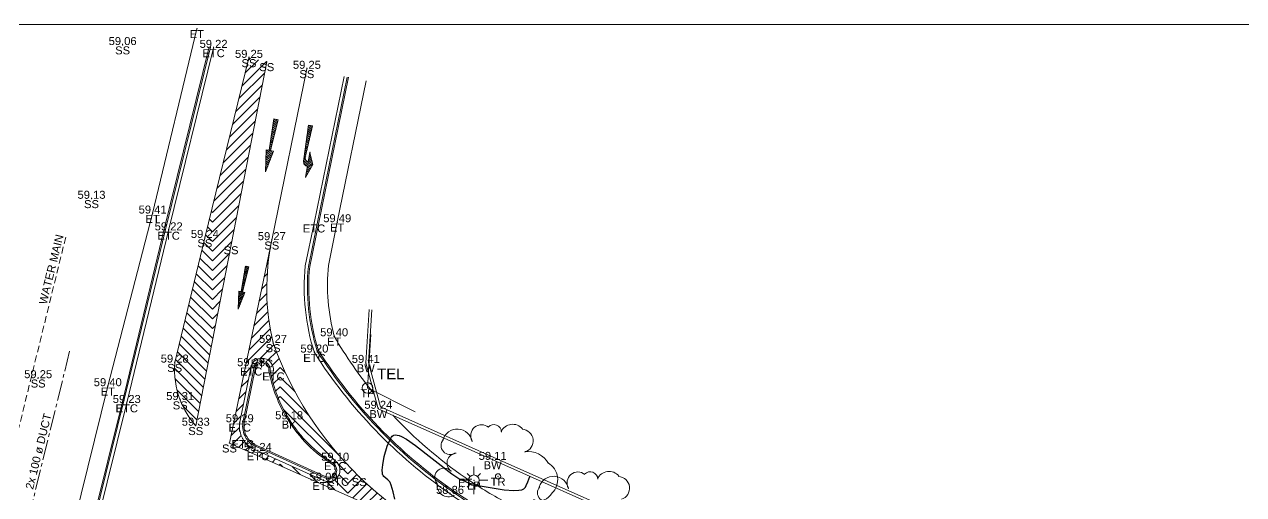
# Model space of a CAD drawing. Header units: metres. Extents: x -244 to 200, y -283 to 282.
# Drawn here: x -81.1 to 33.1, y 238.4 to 282.5 of the extents above; entities that cross this region are included whole.
import ezdxf
from ezdxf.enums import TextEntityAlignment as Align

# ---------------------------------------------------------------- set-up
doc = ezdxf.new("R2010")
doc.units = ezdxf.units.M
doc.linetypes.add('CENTER2', pattern=[28.575000000000003, 19.05, -3.175, 3.175, -3.175])
doc.linetypes.add('DASHED2', pattern=[9.524999999999999, 6.35, -3.175])
for name, color, linetype, lineweight in [('CONTOURS', 1, 'Continuous', 0), ('DESCRIPTIONS', 1, 'Continuous', 0), ('ELECTRICAL', 3, 'Continuous', 0), ('LEVELS', 1, 'Continuous', 0), ('POINTS', 1, 'Continuous', 0), ('ROAD_PAINT', 12, 'Continuous', 0), ('ROADS', 5, 'Continuous', 0), ('TELKOM', 4, 'Continuous', 0), ('TITLE', 3, 'Continuous', 0), ('TREES', 14, 'Continuous', 0), ('WALLS', 11, 'Continuous', 0), ('WATER', 2, 'Continuous', 0)]:
    doc.layers.add(name, color=color, linetype=linetype, lineweight=lineweight)
doc.styles.add('Arial', font='arial.ttf', dxfattribs={"height": 1.68})
pattern_1 = [(45, (0, 0), (1.110223024625157e-16, 0.9071423681210248), [8.9802589, -8.9802589]), (135, (0, 0), (-1.110223024625157e-16, -0.9071423681210248), [8.9802589, -8.9802589])]

msp = doc.modelspace()

# ---------------------------------------------------------------- hatches: boundary and pattern name
at = {"layer": 'ROAD_PAINT', "linetype": 'Continuous', "lineweight": 0}
h = msp.add_hatch(dxfattribs=at)
h.set_pattern_fill('LT124 RAILW', color=2, scale=0.5, style=0)
h.set_pattern_definition(pattern_1)
edge = h.paths.add_edge_path(flags=0)
edge.add_line((-60.06880524847656, 279.3656603326089), (-64.20460524837836, 262.4958603312261))
edge.add_line((-64.20460524837836, 262.4958603312261), (-67.02710524848953, 250.8174603320658))
edge.add_arc((-59.01888202268484, 250.1975243728579), 8.0321827561278, 175.5734231844093, 201.0847386815387)
edge.add_arc((-59.0188820226848, 250.1975243728578), 8.032182756127796, 201.0847386815381, 221.2412524290354)
edge.add_line((-65.05860524823221, 244.9024603329599), (-61.74870524833386, 261.8432603320107))
edge.add_line((-61.74870524833386, 261.8432603320107), (-58.40280524839181, 278.996260331478))
edge.add_line((-58.40280524839181, 278.996260331478), (-60.06880524847656, 279.3656603326089))
h = msp.add_hatch(dxfattribs=at)
h.set_pattern_fill('LT124 RAILW', color=2, scale=0.5, style=0)
h.set_pattern_definition(pattern_1)
edge = h.paths.add_edge_path(flags=0)
edge.add_line((-57.93220524840581, 262.2866603322327), (-61.89860524842516, 243.2716603321023))
edge.add_line((-61.89860524842516, 243.2716603321023), (-40.57190524848556, 233.8070603334345))
edge.add_arc((-26.57672327322751, 263.912363348283), 33.19931306723726, 225.760315768355, 245.0674938111032, ccw=False)
edge.add_arc((-26.57672327322781, 263.9123633482828), 33.19931306723699, 199.8000674166894, 225.7603157683552, ccw=False)
edge.add_arc((-36.1538789355508, 257.7449928383076), 22.24684788042048, 168.2203243312785, 193.1958876690717, ccw=False)
edge = h.paths.add_edge_path(flags=0)
edge.add_line((-59.8709052484628, 250.4797603338957), (-60.93500524834235, 245.2285603317432))
edge.add_arc((-58.53697672607257, 244.8634660139074), 2.425661694164169, 171.3433264724511, 209.3007967052226)
edge.add_arc((-58.53697672607269, 244.8634660139073), 2.425661694163986, 209.3007967052217, 238.2131117864745)
edge.add_line((-59.81472140674089, 242.8016214063875), (-53.07940524850711, 239.7566603319719))
edge.add_arc((-52.63874186652016, 240.7505849885753), 1.087230628352728, 246.0895641885094, 326.4151571708157)
edge.add_arc((-52.63874186652014, 240.7505849885753), 1.087230628352698, 326.4151571708164, 413.5441032947952)
edge.add_line((-51.99270524825261, 241.6250603324734), (-52.17096640133832, 241.3837659867035))
edge.add_arc((-45.28894668273624, 252.4202391954948), 13.00638059936726, 212.1052351275777, 238.0535498730533, ccw=False)
edge.add_arc((-45.28894668273651, 252.4202391954945), 13.00638059936688, 190.4559746781816, 212.1052351275773, ccw=False)
edge.add_line((-58.07935171056703, 250.0598418730856), (-57.78150524843659, 250.0239603319205))
edge.add_arc((-58.84789620673073, 250.1524283714414), 1.074101351414205, 353.1306855176528, 450.6512808351816)
edge.add_arc((-58.84789620673079, 250.1524283714415), 1.074101351414119, 90.65128083517865, 162.2568998240643)

# ---------------------------------------------------------------- linework, layer by layer
at = {"layer": 'CONTOURS', "color": 6, "linetype": 'Continuous', "lineweight": -3, "flags": 128}
msp.add_lwpolyline([(-46.41961700601678, 238.0121197532862), (-46.55434587653872, 238.724631424062), (-46.73688210664841, 239.346951331012), (-46.83954367849219, 239.5798412575386), (-46.87763419220573, 239.6371268164366), (-46.92985593765479, 239.6978601035662), (-47.06427233848808, 239.8268953245133), (-47.43024615298782, 240.1612641890533), (-47.50548619934852, 240.2552758143283), (-47.53708297941193, 240.3141674855724), (-47.54614794556255, 240.342218385078), (-47.56588082905364, 240.4527324037626), (-47.5791320840508, 240.7243189583533), (-47.54046519025724, 241.2299117352813), (-47.39920662644727, 242.0084529076703), (-47.12042338152969, 242.9803430959582), (-46.85198977262189, 243.6102728345431), (-46.71289296925534, 243.8347079949453), (-46.64375615203608, 243.9177170344628), (-46.57551528034674, 243.9787485264242), (-46.50863652108819, 244.0159235829487), (-46.36228704101813, 244.0441194316372), (-46.19105875309469, 244.0314461323433), (-45.99690015451051, 243.981050841976), (-45.78175974247278, 243.8960807183757), (-45.29632746681455, 243.6350046000443), (-44.45952788228897, 243.062758107204), (-41.0759602315884, 240.4024618472904), (-40.29904862753756, 239.898149386514), (-40.01595409536822, 239.7567788180895), (-39.49827103199641, 239.5665033748373), (-38.39706288885645, 239.2663567299023), (-36.15767066012631, 238.8945476147346), (-35.24318490199221, 238.8326822719537), (-34.77451888423093, 238.8585940329358), (-34.51590100576141, 238.9107606196776), (-34.31181406672113, 238.9956732080318), (-34.28329126883909, 239.0157459019683), (-34.25524243016116, 239.0416330383159), (-34.227667951287, 239.0728795425966), (-34.1739436754433, 239.1496303523891), (-34.09692497555807, 239.2935749473982), (-33.95577100636001, 239.6401578765363), (-33.75889049530088, 240.1611321144737)], dxfattribs=at)
at = {"layer": 'ELECTRICAL', "color": 1, "linetype": 'CENTER2', "lineweight": 0, "ltscale": 0.1}
msp.add_line((-81.42336420282169, 233.378751816699), (-76.82541069786723, 252.0715665744147), dxfattribs=at)
at = {"layer": 'ELECTRICAL', "color": 2, "linetype": 'Continuous', "lineweight": 0}
for p, q in [((-39.00130524831911, 241.0921603326686), (-39.00130524831911, 240.2921603326686)), ((-39.63770024831911, 240.4285553326687), (-39.3548552483191, 240.1457103326686)), ((-38.64775024831909, 240.1457153326686), (-38.36490524831909, 240.4285603326686)), ((-39.50130524831911, 239.7921603326686), (-40.30130524831911, 239.7921603326686)), ((-39.3548552483191, 239.4386103326686), (-39.63770024831911, 239.1557653326686)), ((-39.00130524831911, 238.4921603326686), (-39.00130524831911, 239.2921603326686)), ((-38.36490524831909, 239.1557603326686), (-38.64775024831909, 239.4386053326686)), ((-38.50130524831911, 239.7921603326686), (-37.70130524831911, 239.7921603326686))]:
    msp.add_line(p, q, dxfattribs=at)
msp.add_circle((-39.00130524831911, 239.7921603326686), 0.5, dxfattribs=at)
at = {"layer": 'POINTS', "color": 1, "linetype": 'Continuous', "lineweight": 0}
for p in [(-64.95310524893284, 282.0923603330738), (-71.90770524901018, 280.563860331662), (-63.38520524888736, 280.3008603332564), (-60.06880524966255, 279.365660334006), (-58.40280524956324, 278.996260331478), (-54.64380524953595, 278.3402603361756), (-74.82380524884502, 266.1628603320569), (-69.09790524897835, 264.7783603323624), (-53.97690524904465, 263.8813603338785), (-51.79990524963796, 263.9662603326142), (-67.5945052488969, 263.203560332302), (-64.20460524954979, 262.4958603307605), (-61.74870524950529, 261.8432603320107), (-57.93220524957724, 262.2866603322327), (-57.81330524945952, 252.666460331995), (-52.09060524879169, 253.284460333176), (-53.9404052489117, 251.7560603315942), (-67.02710524968279, 250.8174603325315), (-59.87090524905943, 250.4797603352927), (-58.8601052490194, 251.2264603325166), (-49.12680524947791, 250.7878603297286), (-79.82170524904359, 249.3563603330404), (-57.78150524902594, 250.0239603319205), (-73.30220524897595, 248.6068603317253), (-48.9635052496451, 248.4444603323936), (-71.52080524893245, 247.0338603327982), (-66.5133052494275, 247.307960332837), (-47.95090524959232, 246.4919603327289), (-65.05860524942545, 244.9024603352882), (-60.93500524892443, 245.2285603317432), (-56.3063052490761, 245.5076603335328), (-60.65230524880462, 243.676360333804), (-61.89860524960386, 243.2716603321023), (-59.24080524894089, 242.5421603335999), (-51.99270524884196, 241.6250603324734), (-37.23780524883477, 241.704860331025), (-51.73300524910883, 240.1491603311151), (-49.73860524944757, 240.127460331656), (-39.82360524898104, 240.0546603323892), (-36.7335052489143, 240.1578603321686), (-53.07940524909645, 239.7566603319719), (-39.00130524890847, 239.7921603335999), (-41.2323052490683, 238.5206603324041)]:
    msp.add_point(p, dxfattribs=at)
at = {"layer": 'ROAD_PAINT', "color": 7, "linetype": 'Continuous', "lineweight": 0}
for p, q in [((-60.06880524847656, 279.3656603326089), (-64.20460524837836, 262.4958603312261)), ((-61.74870524833386, 261.8432603320107), (-58.40280524839181, 278.996260331478)), ((-57.93220524840581, 262.2866603322327), (-54.64380524834996, 278.3402603333816)), ((-64.20460524837836, 262.4958603312261), (-67.02710524848953, 250.8174603320658)), ((-65.05860524823221, 244.9024603329599), (-61.74870524833386, 261.8432603320107))]:
    msp.add_line(p, q, dxfattribs=at)
at = {"layer": 'ROAD_PAINT', "color": 2, "linetype": 'Continuous', "lineweight": 0}
for p, q in [((-57.74106335647308, 273.6506846563231), (-58.18511470784, 270.7049495211993)), ((-57.34294714026252, 273.5720360076716), (-58.05240930243655, 270.6787333049821)), ((-57.4712559939134, 273.0487689433496), (-57.87230265215326, 272.7800381499748)), ((-57.42347764972333, 273.2436129745647), (-57.84500004809841, 272.9611676844339)), ((-57.37570594080366, 273.438458316591), (-57.81769211958383, 273.1422892728111)), ((-57.40196123404546, 273.5836943590232), (-57.79038951552886, 273.3234188072699)), ((-57.58963985363746, 273.6207706428083), (-57.76308691147401, 273.5045483417292)), ((-57.34294714026252, 273.5720360076716), (-57.74106335647308, 273.6506846563231)), ((-54.5050551351341, 273.0690223421939), (-54.95455855412968, 269.6940782395345)), ((-54.35569169548688, 273.0421668571161), (-54.52422648709582, 272.9249952648483)), ((-54.11615536170947, 272.9990983227231), (-54.5050551351341, 273.0690223421939)), ((-57.75792073459376, 271.8796968099764), (-58.03612761459149, 271.6932834706548)), ((-57.71014239040375, 272.0745408411921), (-58.00881968607715, 271.8744050590323)), ((-57.66236937067324, 272.2693928184883), (-57.98151708202205, 272.0555345934912)), ((-57.61459102648328, 272.4642368497035), (-57.95421447796709, 272.2366641279498)), ((-57.56681268229329, 272.6590808809187), (-57.92690654945241, 272.4177857163277)), ((-57.5190343381032, 272.8539249121343), (-57.89960394539762, 272.5989152507866)), ((-54.11615536170947, 272.9990983227231), (-54.79160041067315, 270.0250327149278)), ((-54.36258563682549, 271.9144735782634), (-54.68904524716162, 271.6875234948916)), ((-54.31930640034994, 272.1049790512059), (-54.66549659918225, 271.8643065287603)), ((-54.27602068221108, 272.2954833587465), (-54.6419555982664, 272.0410842463665)), ((-54.23274144573526, 272.4859888316886), (-54.61840695028724, 272.2178672802352)), ((-54.18945689299688, 272.6764866575671), (-54.59486478397051, 272.3946514795046)), ((-54.14617765652081, 272.8669921305088), (-54.57131613599136, 272.5714345133734)), ((-54.1723643422954, 273.0092046743372), (-54.54777513507512, 272.7482122309798)), ((-58.51200524839078, 268.7012603320181), (-58.45052551864712, 270.7573819536333)), ((-58.18511470784, 270.7049495211993), (-58.45052551864712, 270.7573819536333)), ((-57.99680582027327, 270.9054753430893), (-58.17264464851517, 270.7876503797124)), ((-57.94902747608336, 271.1003193743045), (-58.14534204446034, 270.9687799141714)), ((-57.90125576716362, 271.2951647163304), (-58.11804075121603, 271.1499028133594)), ((-57.85347742297387, 271.490008747546), (-58.09073151189079, 271.3310310370076)), ((-57.80569907878376, 271.6848527787612), (-58.06343021864663, 271.5121539361961)), ((-54.62227052280508, 270.7714625164025), (-54.83032417171199, 270.6268229608777)), ((-54.5789912863294, 270.9619679893444), (-54.80677552373247, 270.8036059947466)), ((-54.53570673359117, 271.1524658152229), (-54.78322687575328, 270.9803890286156)), ((-54.49242749711514, 271.3429712881647), (-54.75968470943685, 271.1571732278846)), ((-54.44914942603977, 271.5334702794436), (-54.73613606145747, 271.3339562617535)), ((-54.40586370790101, 271.723974586985), (-54.71259389514127, 271.5107404610227)), ((-58.51200524839078, 268.7012603320181), (-57.78699849162954, 270.6263008725477)), ((-58.14971937203711, 269.6632030901206), (-58.4900659168993, 269.4351458425566)), ((-58.06769341838805, 269.8809955416064), (-58.48509442230357, 269.6013003753937)), ((-57.98566746473881, 270.0987879930914), (-58.48012825216717, 269.7674628543122)), ((-57.90364151108962, 270.3165804445764), (-58.47516339284183, 269.9336186979603)), ((-57.8216155574405, 270.5343728960618), (-58.47019058743535, 270.0997798660682)), ((-57.89545861946561, 270.647727386062), (-58.46522572810984, 270.265935709716)), ((-58.04458416446339, 270.7106313118738), (-58.46025955797361, 270.4320981886343)), ((-58.2708092233793, 270.7218786428214), (-58.45529338783727, 270.5982606675529)), ((-57.78699849162954, 270.6263008725477), (-58.05240930243655, 270.6787333049821)), ((-54.95455855412968, 269.6940782395345), (-54.95765643539056, 269.61068073352)), ((-54.95765643539056, 269.61068073352), (-54.94489636598971, 269.5282125032759)), ((-54.71577059638418, 269.7439779908764), (-54.9547860388502, 269.577819369901)), ((-54.78087435226351, 269.8591295928641), (-54.94805328288223, 269.7429119423959)), ((-54.79426750127797, 270.0102362439584), (-54.92450463490302, 269.9196949762649)), ((-54.60565622641843, 269.6601179103291), (-54.91465110977054, 269.4453036889859)), ((-54.75211354849553, 270.1999537446408), (-54.90096246858636, 270.0964791755338)), ((-54.70883431201946, 270.3904592175822), (-54.87741498600744, 270.2732557277399)), ((-54.66554975928121, 270.5809570434611), (-54.85386633802811, 270.4500387616087)), ((-54.19373521252253, 269.7860747643173), (-54.84014911319974, 269.3366857736871)), ((-54.78896752556183, 270.0377409899979), (-54.79699006020126, 269.9780124753573)), ((-54.79699006020126, 269.9780124753573), (-54.79421818830986, 269.9178085039617)), ((-54.79421818830986, 269.9178085039617), (-54.7807322664188, 269.8590638986793)), ((-54.7807322664188, 269.8590638986793), (-54.75697366019811, 269.8036780236537)), ((-54.75697366019811, 269.8036780236537), (-54.72370804135668, 269.7534211994818)), ((-54.16086499349776, 269.6485086339679), (-54.73103767391546, 269.2521227810815)), ((-54.72370804135668, 269.7534211994818), (-54.68199414472877, 269.7099223945499)), ((-54.68199414472877, 269.7099223945499), (-54.63318180428937, 269.6745685038888)), ((-54.63318180428937, 269.6745685038888), (-54.57884597112512, 269.648499176835)), ((-54.57884597112512, 269.648499176835), (-54.52072124214565, 269.6325615893106)), ((-54.36455759857018, 270.5011044161056), (-54.52072124214565, 269.6325615893106)), ((-54.22659894988515, 269.923639729266), (-54.50292557918001, 269.7315365815872)), ((-54.25946268724691, 270.0612046942149), (-54.46996339638239, 269.9148639346701)), ((-54.2923252592088, 270.1987761408261), (-54.43700004818459, 270.0981977694156)), ((-54.32518899657077, 270.336341105775), (-54.40403786538677, 270.2815251224986)), ((-54.35805921559582, 270.4739072361241), (-54.37107568258916, 270.4648524755808)), ((-54.09730524827319, 269.3824603315443), (-54.36455759857018, 270.5011044161056)), ((-58.47781786217435, 268.7920253380991), (-58.50993461109302, 268.7705105082339)), ((-58.39579190852518, 269.0098177895841), (-58.50496311649727, 268.9366650410715)), ((-58.31376595487593, 269.2276102410692), (-58.49999694636097, 269.10282751999)), ((-58.23174532568628, 269.4454106386356), (-58.49503208703558, 269.2689833636379)), ((-54.94489636598971, 269.5282125032759), (-54.91673184829389, 269.4496590697425)), ((-54.91673184829389, 269.4496590697425), (-54.87419748250178, 269.3778628605596)), ((-54.87419748250178, 269.3778628605596), (-54.81882456110372, 269.3154344307738)), ((-54.81882456110372, 269.3154344307738), (-54.75262315611151, 269.2646288004981)), ((-54.09730524827319, 269.3824603315443), (-54.78410171563888, 268.1677057769537)), ((-54.59763766360845, 269.2047718387987), (-54.78410171563888, 268.1677057769537)), ((-54.75262315611151, 269.2646288004981), (-54.67799188651554, 269.2272890839335)), ((-54.55544838132545, 268.572127645691), (-54.7336631895647, 268.4482321466831)), ((-54.40602790741713, 268.8364228429932), (-54.70070100676638, 268.6315594997654)), ((-54.67799188651554, 269.2272890839335), (-54.59763766360845, 269.2047718387987)), ((-54.25660095184583, 269.1007168748954), (-54.66773765856906, 268.814893334511)), ((-54.10717399627531, 269.3650109067977), (-54.63477547577131, 268.9982206875935)), ((-54.12800125613587, 269.5109436690192), (-54.60181329297334, 269.1815480406767)), ((-54.70487533689629, 268.3078336137883), (-54.76662537236206, 268.2649047936003)), ((-57.93220524840581, 262.2866603322327), (-61.89860524842516, 243.2716603321023)), ((-60.41121200517469, 259.863707630101), (-60.79070119441015, 257.4625103325278)), ((-60.08679849162341, 259.7972130354985), (-60.68256335655973, 257.4403454676602)), ((-60.19454478393364, 259.3709627220713), (-60.52337016937759, 259.1540056261005)), ((-60.15442334500991, 259.5296815320894), (-60.50003712545588, 259.3016522254418)), ((-60.1143073129781, 259.6884014503509), (-60.47669978288541, 259.4492923096479)), ((-60.13488738811549, 259.8070697509051), (-60.45336673896367, 259.5969389089892)), ((-60.28782132529552, 259.8384164110441), (-60.43003369504194, 259.7445855083304)), ((-60.08679849162341, 259.7972130354985), (-60.41121200517469, 259.863707630101)), ((-60.47539055775106, 258.2599245368084), (-60.68670896588402, 258.1204978678736)), ((-60.43526911882739, 258.4186433468266), (-60.6633759219622, 258.2681444672149)), ((-60.39514767990364, 258.5773621568448), (-60.64003857939181, 258.415784551421)), ((-60.35503053962857, 258.7360874819983), (-60.61670553547004, 258.5634311507624)), ((-60.31490910070482, 258.8948062920165), (-60.59337249154832, 258.7110777501036)), ((-60.27478766178106, 259.0535251020348), (-60.57003514897782, 258.8587178343099)), ((-60.23466622285736, 259.212243912053), (-60.54670210505611, 259.0063644336511)), ((-61.06910524849809, 255.82936033234), (-61.00697687011109, 257.5068400622628)), ((-61.06910524849809, 255.82936033234), (-60.4662876808589, 257.3960157379253)), ((-60.5632722958704, 257.143955995599), (-61.03187339051991, 256.8347756915098)), ((-60.49507062451092, 257.3212019812949), (-61.02684898457327, 256.9703376812552)), ((-60.55466873573403, 257.4141310819813), (-61.02183109376175, 257.1058953723517)), ((-60.67599234547793, 257.4663293784741), (-61.01681209470698, 257.2414584703403)), ((-60.86053120320207, 257.476823294016), (-61.01179309565219, 257.3770215683288)), ((-60.79070119441015, 257.4625103325278), (-61.00697687011109, 257.5068400622628)), ((-60.63587090655413, 257.6250481884923), (-60.78004433197648, 257.5299233925354)), ((-60.59574946763044, 257.7837669985105), (-60.75671128805472, 257.6775699918768)), ((-60.55563343559854, 257.9424869167719), (-60.73337935237625, 257.8252111843261)), ((-60.51551199667489, 258.1012057267901), (-60.71004090156251, 257.9728566754243)), ((-60.4662876808589, 257.3960157379253), (-60.68256335655973, 257.4403454676602)), ((-61.04067969673797, 255.9032275805918), (-61.06701276471399, 255.8858578496439)), ((-60.97247802537846, 256.0804735662878), (-61.06198946701066, 256.0214144324972)), ((-60.90427635401906, 256.2577195519837), (-61.05697046795579, 256.1569775304858)), ((-60.83607898130821, 256.4349720528149), (-61.05195257714437, 256.2925352215824)), ((-60.76787730994874, 256.612218038511), (-61.04693357808955, 256.428098319571)), ((-60.69967563858934, 256.7894640242069), (-61.0419102803862, 256.5636549024244)), ((-60.63147396722992, 256.966710009903), (-61.03689128133136, 256.699218000413)), ((-61.89860524842516, 243.2716603321023), (-40.57190524848556, 233.8070603334345))]:
    msp.add_line(p, q, dxfattribs=at)
at = {"layer": 'ROAD_PAINT', "color": 7, "linetype": 'Continuous', "lineweight": 0}
for centre, radius, start, end in [((-36.15387893555048, 257.7449928383076), 22.24684788042078, 168.2203243312788, 193.1958876690716), ((-26.57672327322737, 263.9123633482831), 33.19931306723748, 199.8000674166896, 225.760315768355), ((-59.01888202268459, 250.197524372858), 8.032182756128075, 175.5734231844099, 201.0847386815384), ((-59.01888202268459, 250.197524372858), 8.032182756128075, 201.0847386815384, 221.2412524290351), ((-26.57672327322737, 263.9123633482831), 33.19931306723748, 225.760315768355, 245.0674938111031)]:
    msp.add_arc(centre, radius, start, end, dxfattribs=at)
at = {"layer": 'ROAD_PAINT', "color": 2, "linetype": 'Continuous', "lineweight": 0}
msp.add_point((-54.36455759857018, 270.5011044161056), dxfattribs=at)
at = {"layer": 'ROADS', "color": 9, "linetype": 'Continuous', "lineweight": 0}
for p, q in [((-64.95310524816458, 282.09236033289), (-69.097905248389, 264.7783603323624)), ((-67.59450524830754, 263.203560332302), (-63.38520524829075, 280.3008603323251)), ((-51.16128451055195, 277.6269049991544), (-53.97690524844802, 263.8813603329472)), ((-51.79990524845925, 263.9662603321485), (-49.08864121829401, 277.2023472549794)), ((-69.097905248389, 264.7783603323624), (-73.30220524839388, 248.6068603317253)), ((-53.97690524844802, 263.8813603329472), (-54.79716624505274, 259.8769381410569)), ((-52.63043839294508, 259.9116906663398), (-51.79990524845925, 263.9662603321485)), ((-71.52080524833582, 247.0338603323326), (-67.59450524830754, 263.203560332302)), ((-59.8709052484628, 250.4797603338957), (-60.93500524834235, 245.2285603317432)), ((-57.78150524843659, 250.0239603319205), (-58.07935171056703, 250.0598418730856)), ((-73.30220524839388, 248.6068603317253), (-77.77030524850124, 230.4419603319839)), ((-76.01630524831853, 228.9085603333078), (-71.52080524833582, 247.0338603323326)), ((-59.81472140674089, 242.8016214063875), (-53.07940524850711, 239.7566603319719)), ((-51.99270524825261, 241.6250603324734), (-52.17096640133832, 241.3837659867035))]:
    msp.add_line(p, q, dxfattribs=at)
at = {"layer": 'ROADS', "color": 1, "linetype": 'Continuous', "lineweight": 0}
for p, q in [((-68.00734440194458, 263.3045023558289), (-63.79788246051045, 280.4024601281644)), ((-67.88592112146426, 263.274813525375), (-63.67650680985759, 280.3725778352704)), ((-50.86738696834128, 277.5667033822117), (-53.68300770623735, 263.8211587160044)), ((-50.74492965908683, 277.5416193751521), (-53.56055039698291, 263.796074708945)), ((-71.93355807803671, 247.135157864137), (-68.00734440194456, 263.3045023558289)), ((-71.81216018694786, 247.1053644724312), (-67.88592112146428, 263.2748135253749)), ((-53.68300770623735, 263.8211587160044), (-54.500181055525, 259.8318100720315)), ((-53.56055039698291, 263.796074708945), (-54.3764302919742, 259.8130405637841)), ((-59.5804221450649, 250.4027055216748), (-60.63947778925773, 245.1763987819937)), ((-59.45959033147383, 250.3695984940699), (-60.51631013908159, 245.1548188148926)), ((-76.42890223219484, 229.0104862162021), (-71.9335580780367, 247.135157864137)), ((-76.30755017811344, 228.9805080153513), (-71.81216018694785, 247.1053644724312)), ((-59.67272615867651, 243.06666027472), (-52.96915898207393, 240.0360525596641)), ((-59.61317769754545, 243.1769196363961), (-52.91715776772991, 240.1497239471672))]:
    msp.add_line(p, q, dxfattribs=at)
at = {"layer": 'ROADS', "color": 9, "linetype": 'Continuous', "lineweight": 0}
for centre, radius, start, end in [((-34.8453110090925, 257.8762459864037), 20.05191503209616, 174.2737504564921, 197.7712205320221), ((-33.60133367067375, 258.1261394145521), 19.11269263614966, 174.6394809681847, 194.6742205104007), ((-16.40009144811189, 274.0755595375579), 41.30475252897828, 210.2224479308803, 219.3763480221047), ((-14.51752182212828, 276.889727278593), 46.75323466711096, 212.5191420601308, 235.1521123735637), ((-58.84789620673072, 250.1524283714414), 1.074101351414203, 90.65128083518212, 162.2568998240612), ((-58.84789620673072, 250.1524283714414), 1.074101351414203, 353.1306855176542, 90.65128083518212), ((-16.40009144811189, 274.0755595375579), 41.30475252897828, 223.0445373920226, 235.4524462839655), ((-58.5369767260725, 244.8634660139075), 2.425661694164199, 171.3433264724523, 209.3007967052228), ((-58.5369767260725, 244.8634660139075), 2.425661694164199, 209.3007967052228, 238.2131117864729), ((-52.63874186652015, 240.7505849885753), 1.087230628352707, 326.4151571708161, 53.5441032947943), ((-52.63874186652015, 240.7505849885753), 1.087230628352751, 246.0895641885087, 326.4151571708161), ((-16.40009144811189, 274.0755595375579), 41.30475252897828, 235.4524462839655, 241.5667174554805), ((-14.51752182212828, 276.889727278593), 46.75323466711096, 235.1521123735637, 242.4602740692807)]:
    msp.add_arc(centre, radius, start, end, dxfattribs=at)
at = {"layer": 'ROADS', "color": 1, "linetype": 'Continuous', "lineweight": 0}
for centre, radius, start, end in [((-34.8453110090925, 257.8762459864037), 19.75191503209616, 174.3180481279142, 197.6588323208239), ((-34.8453110090925, 257.8762459864037), 19.62691503209616, 174.3368048176774, 197.6111303672427), ((-14.51752182212828, 276.889727278593), 46.45323466711096, 212.5671363336542, 235.1521123735637), ((-14.51752182212828, 276.889727278593), 46.32823466711096, 212.587382179444, 235.1521123735637), ((-58.84789620673072, 250.1524283714414), 0.7741013514142032, 90.65128083518195, 161.1365907230738), ((-58.84789620673072, 250.1524283714414), 0.6491013514142032, 90.65128083518206, 160.4535814516719), ((-58.84789620673072, 250.1524283714414), 0.7741013514142032, 353.1306855176536, 90.65128083518195), ((-58.84789620673072, 250.1524283714414), 0.6491013514142032, 351.525971468299, 90.65128083518206), ((-45.2889466827366, 252.4202391954944), 13.13138059936678, 190.3689374107547, 212.1052351275772), ((-45.2889466827366, 252.4202391954944), 13.00638059936678, 190.4559746781815, 212.1052351275773), ((-58.5369767260725, 244.8634660139075), 2.125661694164199, 171.5343390660275, 209.3007967052231), ((-58.5369767260725, 244.8634660139075), 2.000661694164199, 171.6263403078643, 209.3007967052226), ((-45.2889466827366, 252.4202391954944), 13.13138059936678, 212.1052351275772, 238.0310952600213), ((-45.2889466827366, 252.4202391954944), 13.00638059936678, 212.1052351275773, 238.0535498730539), ((-58.5369767260725, 244.8634660139075), 2.125661694164199, 209.3007967052231, 237.7032808981099), ((-58.5369767260725, 244.8634660139075), 2.000661694164199, 209.3007967052227, 237.4576728423157), ((-52.63874186652015, 240.7505849885753), 0.6622306283527067, 326.4151571708172, 53.13767467365829), ((-52.63874186652015, 240.7505849885753), 0.7872306283527506, 326.4151571708162, 53.54410329479486), ((-52.63874186652015, 240.7505849885753), 0.7872306283527067, 245.1830345920451, 326.4151571708159), ((-52.63874186652015, 240.7505849885753), 0.6622306283527067, 245.1388074561925, 326.4151571708168), ((-14.51752182212828, 276.889727278593), 46.45323466711096, 235.1521123735637, 242.4489798543714), ((-14.51752182212828, 276.889727278593), 46.32823466711096, 235.1521123735637, 242.4442415753153)]:
    msp.add_arc(centre, radius, start, end, dxfattribs=at)
at = {"layer": 'TELKOM', "color": 1, "linetype": 'Continuous', "lineweight": 0}
for p, q in [((-48.63875373728525, 253.4339028319101), (-48.96350524847367, 248.4444603323936)), ((-48.96350524847367, 248.4444603323936), (-44.49010848281626, 246.2109157554922))]:
    msp.add_line(p, q, dxfattribs=at)
msp.add_circle((-48.96350524847367, 248.4444603323936), 0.5, dxfattribs=at)
at = {"layer": 'TITLE', "color": 5, "linetype": 'Continuous', "lineweight": 0}
msp.add_line((-200, 282.49975), (200, 282.49975), dxfattribs=at)
at = {"layer": 'TREES', "color": 3, "linetype": 'Continuous', "lineweight": 0}
msp.add_circle((-36.73350524831767, 240.1578603321686), 0.25, dxfattribs=at)
for centre, radius, start, end in [((-40.55841732985188, 243.1811561770749), 1.407073414544859, 8.809750727833395, 163.5620995926235), ((-38.28091202745214, 243.9731498570194), 1.017367741725968, 50.09877666782629, 209.3210609650463), ((-37.12814002105166, 244.2781056370598), 0.7270267688809908, 2.514367067692666, 136.3735425338679), ((-35.36998112045139, 243.8556279372436), 1.185730036434441, 38.7033815118473, 156.0958077924943), ((-34.53560399475262, 243.477215326858), 1.095662297643256, 287.2998152484603, 86.60609969447836), ((-41.22446961685253, 243.0420705969457), 0.8461238060267205, 138.2562810201661, 305.4538040349512), ((-40.5915839621519, 241.4039297071298), 0.9250102431846317, 93.95544632367977, 236.7310514621244), ((-33.95969135055184, 240.2758787572397), 2.224642257795062, 29.20024577529527, 97.13166729415963), ((-32.9033092227527, 239.8721079570254), 1.761737327420946, 313.369691277903, 60.91119415355572), ((-41.78827545815132, 240.0797559972865), 0.8620505448832628, 39.71020027833104, 219.2347193989661), ((-31.52771732989984, 238.7623561783705), 1.407073414544855, 8.809750727833395, 163.5620995926235), ((-29.25021202750009, 239.554349858315), 1.017367741725964, 50.09877666782629, 209.3210609650463), ((-28.09744002109961, 239.8593056383555), 0.7270267688809872, 2.514367067692666, 136.3735425338679), ((-26.33928112049935, 239.4368279385392), 1.185730036434441, 38.7033815118473, 156.0958077924943), ((-25.50490399480057, 239.0584153281537), 1.095662297643256, 287.2998152484603, 86.60609969447836), ((-41.37433148805192, 239.3254176569184), 1.081443072845977, 167.4391656228368, 299.7280773432496), ((-32.19376961690048, 238.6232705982414), 0.846123806026717, 138.2562810201661, 305.4538040349512), ((-32.8744004374529, 239.2060539568787), 1.331254679840153, 245.4784808283826, 333.9374768584745)]:
    msp.add_arc(centre, radius, start, end, dxfattribs=at)
at = {"layer": 'WALLS', "color": 4, "linetype": 'Continuous', "lineweight": 0}
for p, q in [((-49.12680524889583, 250.7878603301942), (-48.80205373770487, 255.7773028297105)), ((-48.87461116988029, 250.8134425235953), (-48.55258161272905, 255.761065254151)), ((-47.95090524901025, 246.4919603327289), (-49.12680524889583, 250.7878603301942)), ((-47.74098537087207, 246.6719823079648), (-48.87461116988029, 250.8134425235953)), ((-37.23780524825997, 241.7048603314906), (-47.95090524841362, 246.4919603322633)), ((-37.13610911547223, 241.9332415952215), (-47.74098537087207, 246.6719823079648)), ((-17.28190524835372, 232.849660331849), (-37.23780524825997, 241.7048603314906)), ((-17.18067765700447, 233.0782495054283), (-37.13610911547223, 241.9332415952215))]:
    msp.add_line(p, q, dxfattribs=at)
at = {"layer": 'WATER', "color": 2, "linetype": 'DASHED2', "lineweight": 0, "ltscale": 0.1}
msp.add_line((-77.23801069766675, 262.5730665746605), (-81.83596420262126, 243.8802518169447), dxfattribs=at)

# ---------------------------------------------------------------- texts
at = {"layer": 'DESCRIPTIONS', "color": 9, "linetype": 'Continuous', "lineweight": -3, "style": 'Arial'}
for s, p in [('ET', (-64.95310524893284, 281.9673603330738)), ('SS', (-71.90770524901018, 280.438860331662)), ('ETC', (-63.38520524888736, 280.1758603332564)), ('SS', (-60.06880524966255, 279.240660334006)), ('SS', (-58.40280524956324, 278.871260331478)), ('SS', (-54.64380524953595, 278.2152603361756)), ('SS', (-74.82380524884502, 266.0378603320569)), ('ET', (-69.09790524897835, 264.6533603323624)), ('ETC', (-67.5945052488969, 263.078560332302)), ('ETC', (-53.97690524904465, 263.7563603338785)), ('ET', (-51.79990524963796, 263.8412603326142)), ('SS', (-64.20460524954979, 262.3708603307605)), ('SS', (-61.74870524950529, 261.7182603320107)), ('SS', (-57.93220524957724, 262.1616603322327)), ('SS', (-57.81330524945952, 252.541460331995)), ('ET', (-52.09060524879169, 253.159460333176)), ('ETC', (-53.9404052489117, 251.6310603315942)), ('SS', (-67.02710524968279, 250.6924603325315)), ('ETC', (-59.87090524905943, 250.3547603352927)), ('ETC', (-58.8601052490194, 251.1014603325166)), ('BW', (-49.12680524947791, 250.6628603297286)), ('SS', (-79.82170524904359, 249.2313603330404)), ('ETC', (-57.78150524902594, 249.8989603319205)), ('ET', (-73.30220524897595, 248.4818603317253)), ('TP', (-48.9635052496451, 248.3194603323936)), ('ETC', (-71.52080524893245, 246.9088603327982)), ('SS', (-66.5133052494275, 247.182960332837)), ('BW', (-47.95090524959232, 246.3669603327289)), ('SS', (-65.05860524942545, 244.7774603352882)), ('ETC', (-60.93500524892443, 245.1035603317432)), ('BK', (-56.3063052490761, 245.3826603335328)), ('ETC', (-60.65230524880462, 243.551360333804)), ('SS', (-61.89860524960386, 243.1466603321023)), ('ETC', (-59.24080524894089, 242.4171603335999)), ('ETC', (-51.99270524884196, 241.5000603324734)), ('BW', (-37.23780524883477, 241.579860331025)), ('ETC', (-51.73300524910883, 240.0241603311151)), ('SS', (-49.73860524944757, 240.002460331656)), ('ET', (-39.82360524898104, 239.9296603323892)), ('TR', (-36.7335052489143, 240.0328603321686)), ('ETC', (-53.07940524909645, 239.6316603319719)), ('LP', (-39.00130524890847, 239.6671603335999))]:
    msp.add_text(s, height=0.75, dxfattribs=at).set_placement(p, align=Align.TOP_CENTER)
at = {"layer": 'ELECTRICAL', "color": 1, "linetype": 'Continuous', "lineweight": 0, "style": 'Arial'}
msp.add_text('2x 100 ø DUCT', height=0.7500000000000064, rotation=76.18104468048436, dxfattribs=at).set_placement((-79.21395797316822, 242.3610134535234), align=Align.BOTTOM_CENTER)
at = {"layer": 'LEVELS', "color": 6, "linetype": 'Continuous', "lineweight": -3, "style": 'Arial'}
for s, p in [('59.06', (-71.90770524901018, 280.563860331662)), ('59.22', (-63.38520524888736, 280.3008603332564)), ('59.25', (-60.06880524966255, 279.365660334006)), ('59.25', (-54.64380524953595, 278.3402603361756)), ('59.13', (-74.82380524884502, 266.1628603320569)), ('59.41', (-69.09790524897835, 264.7783603323624)), ('59.22', (-67.5945052488969, 263.203560332302)), ('59.49', (-51.79990524963796, 263.9662603326142)), ('59.24', (-64.20460524954979, 262.4958603307605)), ('59.27', (-57.93220524957724, 262.2866603322327)), ('59.40', (-52.09060524879169, 253.284460333176)), ('59.27', (-57.81330524945952, 252.666460331995)), ('59.20', (-53.9404052489117, 251.7560603315942)), ('59.28', (-67.02710524968279, 250.8174603325315)), ('59.41', (-49.12680524947791, 250.7878603297286)), ('59.28', (-59.87090524905943, 250.4797603352927)), ('59.25', (-79.82170524904359, 249.3563603330404)), ('59.40', (-73.30220524897595, 248.6068603317253)), ('59.31', (-66.5133052494275, 247.307960332837)), ('59.23', (-71.52080524893245, 247.0338603327982)), ('59.24', (-47.95090524959232, 246.4919603327289)), ('59.33', (-65.05860524942545, 244.9024603352882)), ('59.29', (-60.93500524892443, 245.2285603317432)), ('59.18', (-56.3063052490761, 245.5076603335328)), ('59.24', (-59.24080524894089, 242.5421603335999)), ('59.10', (-51.99270524884196, 241.6250603324734)), ('59.11', (-37.23780524883477, 241.704860331025)), ('59.09', (-53.07940524909645, 239.7566603319719)), ('58.86', (-41.2323052490683, 238.5206603324041))]:
    msp.add_text(s, height=0.75, dxfattribs=at).set_placement(p, align=Align.CENTER)
at = {"layer": 'TELKOM', "color": 1, "linetype": 'Continuous', "lineweight": 0, "style": 'Arial'}
msp.add_text('TEL', height=1, dxfattribs=at).set_placement((-46.78205908110953, 249.7630551965714), align=Align.MIDDLE_CENTER)
at = {"layer": 'WATER', "color": 2, "linetype": 'Continuous', "lineweight": 0, "style": 'Arial'}
msp.add_text('WATER MAIN', height=0.7500000000000064, rotation=76.18104468048436, dxfattribs=at).set_placement((-78.01612370016541, 259.4096761226683), align=Align.BOTTOM_CENTER)

doc.saveas('drawing.dxf')
